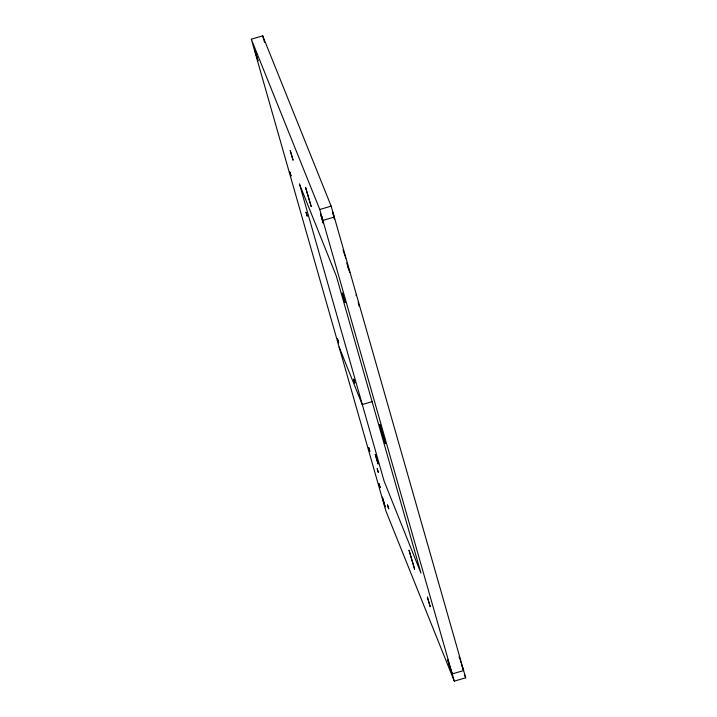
<?xml version="1.0" encoding="UTF-8"?>
<svg xmlns="http://www.w3.org/2000/svg" width="717" height="717" viewBox="0 0 717 717"><rect width="100%" height="100%" fill="white"/><g stroke="black" fill="none" stroke-linecap="round" stroke-linejoin="round"><path stroke-width="1.08" d="M251.317 39.211L262.709 35.85L331.155 206.129L465.683 677.789L454.291 681.15L385.845 510.871L251.317 39.211L319.773 209.498L454.291 681.15M319.773 209.498L331.155 206.129M372.589 401.52L362.246 404.576L339.123 347.073M348.82 269.843L348.695 269.198M334.525 219.545L334.543 219.205M322.435 219.294L321.386 215.602L322.892 220.415L334.274 217.045L332.769 212.241L333.557 215.01M462.877 668.45L463.621 670.556L452.239 673.926L450.733 669.113L451.791 672.806M464.428 674.67L465.683 677.789M344.59 255.001L344.796 255.575M347.987 267.19L348.345 268.23M343.004 250.009L344.796 255.153M459.221 656.682L459.74 658.233M461.425 664.686L461.847 665.734L461.434 664.005M346.678 262.969L349.806 272.46M355.937 294.83L356.197 295.619M332.392 211.784L332.715 212.788M333.746 217.233L334.068 218.237M460.081 659.317L460.448 660.527M333.064 213.953L333.432 215.19M463.173 669.445L462.115 665.752L462.59 667.473M345.155 256.175L345.719 258.147M460.807 661.764L461.148 662.947M262.709 35.85L264.546 42.312M333.79 216.409L334.364 218.488M459.203 657.166L459.427 658.018M358.168 302.323L359.083 306.168M255.171 51.248L257.959 60.73L255.171 51.248M290.251 150.588L293.038 160.07L290.251 150.588M289.883 172.08L291.003 175.871L289.883 172.08M299.473 184.081L384.169 481.286L420.96 573.134L336.264 275.928L299.473 184.081M305.576 187.442L311.151 206.406L305.576 187.442M306.042 212.277L307.163 216.077L306.042 212.277M320.454 213.63L323.242 223.121L320.454 213.63M337.483 338.971L338.603 342.771L337.483 338.971M342.332 293.136L345.119 302.619L342.332 293.136M368.672 447.48L369.793 451.271L368.672 447.48M375.26 454.417L378.056 463.899L375.26 454.417M377.205 468.694L378.316 472.485L377.241 468.775M379.759 424.67L385.334 443.644L379.759 424.67M379.024 483.76L380.135 487.551L379.024 483.76M382.376 497.248L385.163 506.731L382.376 497.248M387.547 504.974L388.668 508.774L387.547 504.974M409.048 550.253L414.632 569.217L409.048 550.253M427.395 597.144L430.182 606.627L427.395 597.144M353.66 379.194L354.763 382.95L353.66 379.194M447.695 659.694L450.464 669.095L447.695 659.694"/></g></svg>
